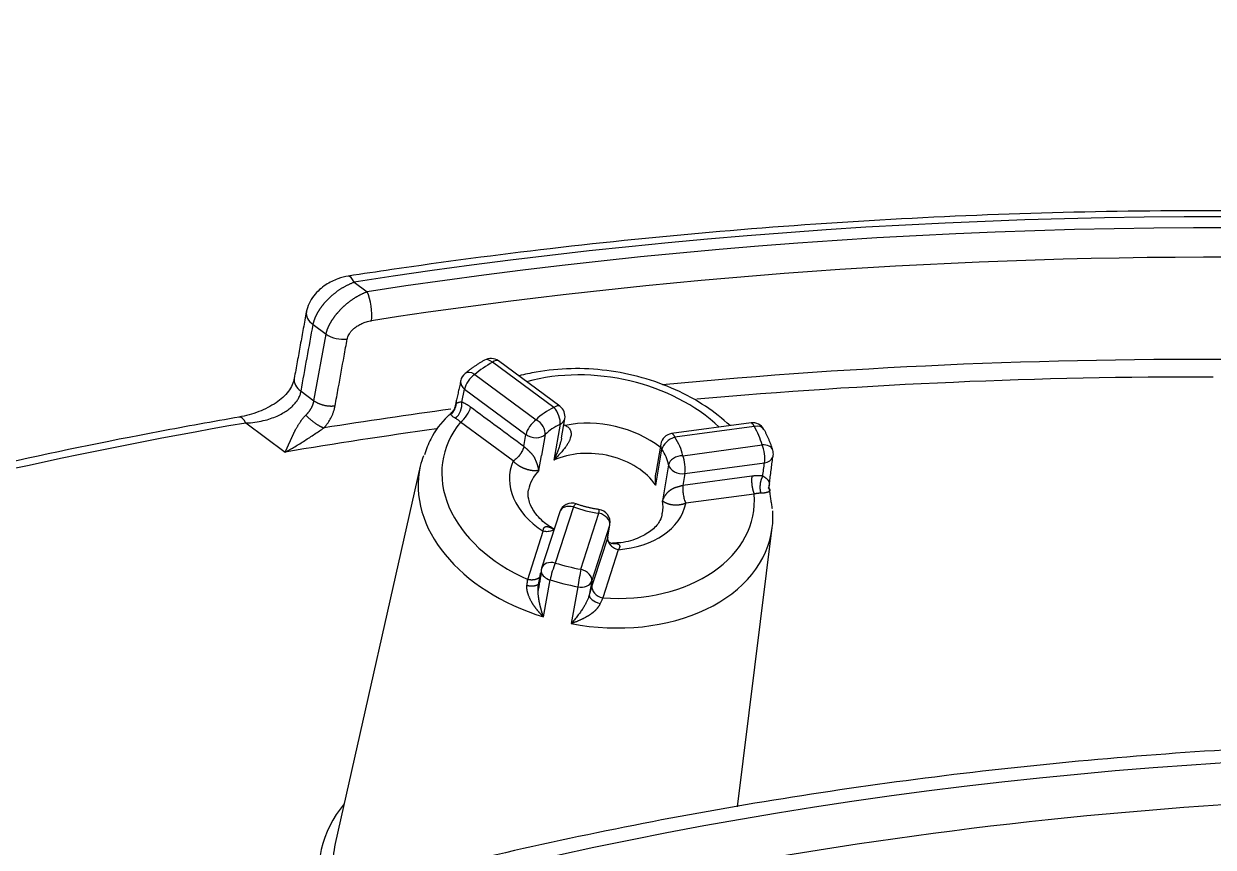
# Model space of a CAD drawing. Header units: millimetres. Extents: x -1286 to 291, y 5350 to 5880.
# Drawn here: x 77.92 to 106.03, y 5734.45 to 5753.91 of the extents above; entities that cross this region are included whole.
import ezdxf

# ---------------------------------------------------------------- set-up
doc = ezdxf.new("R2010")
doc.units = ezdxf.units.MM
doc.layers.add('粗实线层', color=7, linetype='Continuous', lineweight=35)

msp = doc.modelspace()

# ---------------------------------------------------------------- linework, layer by layer
at = {"layer": '粗实线层', "lineweight": 25}
for p, q in [((85.729, 5747.803), (86.035, 5747.577)), ((84.761, 5746.802), (85.066, 5746.576)), ((84.781, 5745), (85.066, 5746.576)), ((90.449, 5744.839), (88.998, 5745.912)), ((90.591, 5744.87), (89.14, 5745.942)), ((88.579, 5745.624), (90.031, 5744.552)), ((84.475, 5745.225), (84.781, 5745)), ((88.273, 5744.966), (88.34, 5745.273)), ((88.34, 5745.273), (89.791, 5744.201)), ((83.168, 5744.475), (84.099, 5743.786)), ((89.49, 5743.577), (88.242, 5744.498)), ((90.597, 5744.444), (90.448, 5743.594)), ((90.631, 5744.127), (90.709, 5744.575)), ((90.686, 5744.442), (90.717, 5744.419)), ((95.108, 5744.479), (93.23, 5744.224)), ((95.186, 5744.393), (93.308, 5744.138)), ((89.742, 5743.918), (89.791, 5744.201)), ((90.244, 5744.202), (90.158, 5743.706)), ((92.974, 5743.977), (92.855, 5743.292)), ((92.856, 5743.003), (93.004, 5743.853)), ((93.494, 5743.702), (95.372, 5743.957)), ((90.096, 5743.352), (90.158, 5743.706)), ((93.161, 5743.486), (93.013, 5742.637)), ((93.547, 5743.279), (95.425, 5743.534)), ((87.294, 5743.453), (85.284, 5734.531)), ((93.547, 5743.279), (93.498, 5742.996)), ((95.129, 5743.218), (93.498, 5742.996)), ((95.182, 5742.795), (93.568, 5742.576)), ((90.587, 5742.372), (90.16, 5741.045)), ((90.911, 5742.492), (90.484, 5741.165)), ((91.089, 5741.017), (91.515, 5742.344)), ((91.725, 5741.793), (91.775, 5742.079)), ((89.832, 5740.775), (90.199, 5741.915)), ((91.344, 5740.733), (91.77, 5742.06)), ((91.721, 5741.776), (91.77, 5742.06)), ((94.788, 5735.402), (95.611, 5742.002)), ((91.972, 5741.48), (91.605, 5740.34)), ((90.204, 5739.892), (90.36, 5740.765)), ((91.344, 5740.733), (91.285, 5740.406)), ((91.012, 5740.605), (90.855, 5739.732))]:
    msp.add_line(p, q, dxfattribs=at)
for centre, start, end in [((88.961, 5745.699), 53.5479, 119.7355), ((88.542, 5745.412), 129.4873, 167.7723), ((90.412, 5744.627), 350.1023, 53.5479), ((95.149, 5744.18), 28.5726, 97.7315), ((93.271, 5743.925), 97.7315, 170.1023), ((95.335, 5743.745), 352.6928, 17.3869), ((90.874, 5742.28), 69.5194, 162.1793), ((91.478, 5742.131), 350.1023, 82.7936), ((90.447, 5740.953), 162.1793, 169.8399)]:
    msp.add_arc(centre, 0.301, start, end, dxfattribs=at)
for centre, major_axis, ratio, start_param, end_param in [((118.501, 5677.009), (100.383, -17.515), 0.699163, 5.912318, 8.305403), ((118.501, 5677.009), (100.021, -17.452), 0.699163, 5.913241, 8.303431), ((118.443, 5676.673), (99.527, -17.366), 0.699163, 0.310401, 2.020246), ((85.667, 5747.449), (-0.077, 0.497), 0.311898, 5.456232, 6.283104), ((85.974, 5747.223), (-0.076, 0.497), 0.310629, 3.93827, 5.456707), ((85.095, 5747.014), (-0.494, 0.09), 0.654438, 0.002724, 0.955483), ((85.4, 5746.789), (-0.494, 0.09), 0.654468, 0.955543, 2.029413), ((118.042, 5674.379), (99.358, -17.337), 0.699163, 1.799379, 1.94487), ((91.618, 5743.678), (-3.823, 0.667), 0.699163, 5.582098, 5.743079), ((88.961, 5745.699), (0.15, -0.262), 0.546332, 2.153908, 3.141489), ((88.961, 5745.699), (-0.179, -0.243), 0.415765, 3.141614, 4.018489), ((91.494, 5742.97), (-3.666, 0.64), 0.699163, 3.947764, 5.308746), ((84.809, 5745.438), (-0.494, 0.09), 0.654428, 6.278739, 7.238658), ((88.542, 5745.412), (-0.295, 0.064), 0.713292, 0.100466, 0.978914), ((88.542, 5745.412), (-0.295, 0.064), 0.713292, 0.000009, 0.100466), ((88.542, 5745.412), (0.179, 0.243), 0.415765, 0.876897, 2.447682), ((88.542, 5745.412), (0.192, -0.233), 0.61319, 2.054921, 3.141578), ((118.007, 5674.177), (-99.062, 17.285), 0.699163, 4.954099, 5.078515), ((87.845, 5744.925), (-0.141, -0.266), 0.974602, 1.126813, 2.043784), ((88.071, 5744.827), (-0.108, -0.281), 0.620968, 0.811364, 2.305468), ((88.436, 5744.923), (-0.295, 0.064), 0.713291, 6.22895, 6.571613), ((90.412, 5744.627), (-0.179, -0.243), 0.415765, 3.141609, 4.01847), ((83.106, 5744.121), (-0.086, 0.495), 0.326265, 5.450655, 6.281317), ((118.042, 5674.379), (99.358, -17.337), 0.699163, 1.996853, 2.028392), ((88.279, 5744.71), (-0.179, -0.243), 0.415765, 0.876896, 2.447695), ((91.618, 5743.678), (1.881, -0.328), 0.699163, 2.356867, 2.685125), ((90.412, 5744.627), (-0.128, 0.273), 0.505894, 3.767325, 5.338236), ((118.007, 5674.177), (100.175, -17.479), 0.699163, 2.044673, 2.179068), ((118.007, 5674.177), (-99.062, 17.285), 0.699163, 5.1426, 5.180457), ((91.494, 5742.97), (-3.666, 0.64), 0.699163, 5.911012, 7.508557), ((89.994, 5744.34), (0.179, 0.243), 0.415765, 0.876915, 2.447692), ((89.994, 5744.34), (-0.213, 0.213), 0.64176, 3.565062, 5.135974), ((91.581, 5743.466), (1.584, -0.276), 0.699163, 2.356867, 2.685125), ((90.412, 5744.627), (-0.297, 0.052), 0.699163, 2.356867, 3.141596), ((91.494, 5742.97), (2.079, -0.363), 0.699163, 0.916548, 2.072642), ((95.149, 5744.18), (0.041, -0.299), 0.295836, 2.320451, 3.141582), ((95.149, 5744.18), (-0.265, -0.144), 0.624991, 3.141071, 4.251433), ((91.618, 5743.678), (-3.823, 0.667), 0.699163, 3.487703, 3.648684), ((89.994, 5744.34), (-0.297, 0.052), 0.699163, 0.950197, 2.685125), ((93.271, 5743.925), (0.25, 0.168), 0.5938, 1.053066, 2.623862), ((93.271, 5743.925), (0.041, -0.299), 0.295836, 2.320449, 3.141578), ((91.618, 5743.678), (1.881, -0.328), 0.699163, 0.262472, 0.59073), ((91.433, 5742.616), (-1.584, 0.276), 0.699163, 3.732322, 5.49846), ((93.271, 5743.925), (-0.297, 0.052), 0.699163, 6.283172, 6.873915), ((91.581, 5743.466), (1.584, -0.276), 0.699163, 0.262472, 0.59073), ((95.335, 5743.745), (-0.288, -0.09), 0.672564, 3.141615, 4.378449), ((95.335, 5743.745), (-0.041, 0.299), 0.295836, 3.89124, 5.46204), ((91.435, 5742.628), (4.161, -0.726), 0.699163, 3.020429, 3.10745), ((91.494, 5742.97), (2.079, -0.363), 0.699163, 2.96936, 4.167038), ((93.457, 5743.49), (0.296, 0.058), 0.690475, 1.311441, 2.882237), ((93.457, 5743.49), (-0.297, 0.052), 0.699163, 0.262472, 1.997397), ((93.457, 5743.49), (-0.041, 0.299), 0.295836, 3.891246, 5.462042), ((95.335, 5743.745), (-0.299, 0.038), 0.709093, 1.965552, 2.949141), ((95.335, 5743.745), (-0.299, 0.038), 0.709093, 2.949141, 3.141581), ((91.435, 5742.628), (4.161, -0.726), 0.699163, 3.10745, 4.535761), ((91.433, 5742.616), (-1.584, 0.276), 0.699163, 5.826717, 6.283208), ((123.545, 5677.375), (-82.27, 14.355), 0.699163, 4.139846, 5.588566), ((91.494, 5742.97), (-3.666, 0.64), 0.699163, 1.722222, 3.31977), ((91.433, 5742.616), (-1.584, 0.276), 0.699163, 3.141573, 3.404065), ((90.874, 5742.28), (0.287, -0.092), 0.711601, 1.669509, 3.141588), ((90.874, 5742.28), (-0.105, -0.282), 0.184581, 3.138394, 3.933062), ((91.618, 5743.678), (1.881, -0.328), 0.699163, 4.451262, 4.77952), ((91.478, 5742.131), (-0.038, -0.299), 0.04796, 2.366239, 3.145507), ((91.494, 5742.97), (2.079, -0.363), 0.699163, 5.063755, 6.261432), ((91.435, 5742.628), (4.161, -0.726), 0.699163, 0.034144, 0.167094), ((91.478, 5742.131), (-0.287, 0.092), 0.711601, 3.240305, 4.811101), ((91.478, 5742.131), (-0.297, 0.052), 0.699163, 3.044592, 3.141612), ((91.435, 5742.628), (4.161, -0.726), 0.699163, 4.695021, 6.31733), ((90.447, 5740.953), (-0.297, 0.053), 0.67382, 0.00002, 0.306684), ((90.447, 5740.953), (-0.297, 0.053), 0.67382, 0.306684, 1.396508), ((90.447, 5740.953), (0.287, -0.092), 0.711601, 1.669509, 3.141588), ((90.447, 5740.953), (0.088, 0.288), 0.126232, 0.782143, 2.318039), ((91.618, 5743.678), (-3.823, 0.667), 0.699163, 1.393308, 1.554289), ((91.052, 5740.804), (0.055, 0.296), 0.011801, 0.774318, 2.310186), ((91.052, 5740.804), (-0.287, 0.092), 0.711601, 3.240298, 4.811099), ((91.582, 5743.473), (-4.119, 0.719), 0.699163, 1.393308, 1.554289), ((91.052, 5740.804), (-0.297, 0.053), 0.67382, 1.557391, 3.047746), ((91.577, 5740.335), (0.29, -0.082), 0.44481, 3.218981, 4.713119), ((91.642, 5740.552), (0.287, -0.092), 0.711601, 3.240302, 4.811095), ((123.545, 5677.375), (-80.92, 14.119), 0.699163, 5.00107, 5.186477), ((89.827, 5733.414), (4.898, -0.855), 0.699163, 2.763465, 3.446722), ((89.863, 5733.619), (-4.601, 0.803), 0.699163, 6.248966, 6.62076)]:
    msp.add_ellipse(centre, major_axis=major_axis, ratio=ratio, start_param=start_param, end_param=end_param, dxfattribs=at)
for points, knots in [([(217.811, 5683.071), (217.744, 5683.321), (217.401, 5684.557), (216.633, 5686.769), (215.49, 5689.701), (214.174, 5692.611), (212.702, 5695.494), (211.073, 5698.346), (209.29, 5701.162), (207.356, 5703.937), (205.274, 5706.667), (203.048, 5709.347), (200.681, 5711.973), (198.178, 5714.54), (195.543, 5717.044), (192.779, 5719.48), (189.892, 5721.846), (186.887, 5724.136), (183.768, 5726.348), (180.541, 5728.477), (177.21, 5730.519), (173.783, 5732.473), (170.263, 5734.333), (166.658, 5736.098), (162.972, 5737.764), (159.213, 5739.329), (155.386, 5740.79), (151.498, 5742.144), (147.555, 5743.39), (143.564, 5744.525), (139.532, 5745.548), (135.464, 5746.456), (131.368, 5747.249), (127.251, 5747.924), (123.119, 5748.481), (118.979, 5748.919), (114.838, 5749.238), (110.704, 5749.436), (106.582, 5749.513), (102.479, 5749.469), (98.403, 5749.305), (94.361, 5749.02), (90.428, 5748.622), (87.514, 5748.238), (85.932, 5747.999), (85.59, 5747.946)], [0, 0, 0, 0, 0.00609, 0.030175, 0.054265, 0.07836, 0.10246, 0.126565, 0.150673, 0.174786, 0.198901, 0.223018, 0.247138, 0.271259, 0.295382, 0.319506, 0.34363, 0.367754, 0.391879, 0.416004, 0.440128, 0.464253, 0.488377, 0.512501, 0.536625, 0.560748, 0.584871, 0.608994, 0.633116, 0.657239, 0.681361, 0.705483, 0.729605, 0.753727, 0.777849, 0.801972, 0.826094, 0.850217, 0.87434, 0.898463, 0.922587, 0.946711, 0.970835, 0.993691, 1, 1, 1, 1]), ([(85.599, 5747.947), (85.512, 5747.934), (85.328, 5747.888), (85.094, 5747.772), (84.906, 5747.627), (84.767, 5747.48), (84.653, 5747.297), (84.611, 5747.165), (84.598, 5747.094)], [0, 0, 0, 0, 0.185576, 0.406274, 0.533918, 0.674998, 0.830491, 1, 1, 1, 1]), ([(84.761, 5746.802), (84.762, 5746.806), (84.763, 5746.813), (84.766, 5746.824), (84.769, 5746.836), (84.772, 5746.847), (84.775, 5746.859), (84.778, 5746.87), (84.782, 5746.882), (84.785, 5746.894), (84.789, 5746.906), (84.794, 5746.918), (84.798, 5746.93), (84.803, 5746.942), (84.807, 5746.954), (84.812, 5746.966), (84.818, 5746.979), (84.823, 5746.991), (84.829, 5747.004), (84.835, 5747.016), (84.841, 5747.029), (84.847, 5747.041), (84.854, 5747.054), (84.861, 5747.066), (84.868, 5747.079), (84.875, 5747.092), (84.882, 5747.105), (84.89, 5747.117), (84.898, 5747.13), (84.906, 5747.143), (84.914, 5747.156), (84.923, 5747.169), (84.931, 5747.181), (84.94, 5747.194), (84.949, 5747.207), (84.958, 5747.22), (84.968, 5747.233), (84.978, 5747.245), (84.988, 5747.258), (84.998, 5747.271), (85.008, 5747.283), (85.019, 5747.297), (85.032, 5747.312), (85.046, 5747.328), (85.06, 5747.345), (85.075, 5747.361), (85.091, 5747.378), (85.107, 5747.394), (85.123, 5747.411), (85.14, 5747.428), (85.158, 5747.445), (85.176, 5747.462), (85.195, 5747.479), (85.214, 5747.496), (85.234, 5747.513), (85.254, 5747.53), (85.275, 5747.546), (85.297, 5747.563), (85.318, 5747.58), (85.341, 5747.596), (85.364, 5747.612), (85.387, 5747.628), (85.411, 5747.644), (85.435, 5747.659), (85.46, 5747.675), (85.485, 5747.689), (85.511, 5747.704), (85.537, 5747.718), (85.564, 5747.732), (85.591, 5747.745), (85.618, 5747.758), (85.645, 5747.77), (85.673, 5747.782), (85.701, 5747.793), (85.72, 5747.8), (85.729, 5747.803)], [0, 0, 0, 0, 0.009767, 0.019567, 0.029399, 0.039262, 0.049158, 0.059085, 0.069044, 0.079034, 0.089056, 0.099108, 0.109192, 0.119306, 0.129451, 0.139626, 0.14983, 0.160065, 0.170329, 0.180622, 0.190945, 0.201298, 0.211678, 0.222088, 0.232525, 0.24299, 0.253483, 0.264004, 0.274552, 0.285128, 0.295731, 0.306362, 0.31702, 0.327705, 0.338415, 0.349152, 0.359915, 0.370704, 0.381519, 0.392362, 0.40323, 0.414126, 0.427917, 0.441962, 0.456259, 0.470808, 0.485607, 0.500658, 0.51596, 0.531512, 0.547313, 0.563363, 0.579659, 0.596199, 0.612985, 0.630015, 0.64729, 0.664811, 0.682576, 0.700586, 0.718837, 0.737331, 0.756066, 0.775044, 0.794267, 0.813734, 0.833445, 0.853402, 0.873603, 0.894049, 0.914741, 0.935681, 0.95687, 0.978309, 1, 1, 1, 1]), ([(85.066, 5746.576), (85.067, 5746.58), (85.069, 5746.588), (85.072, 5746.6), (85.075, 5746.612), (85.078, 5746.624), (85.081, 5746.637), (85.085, 5746.649), (85.089, 5746.662), (85.094, 5746.675), (85.098, 5746.688), (85.103, 5746.701), (85.108, 5746.714), (85.114, 5746.727), (85.119, 5746.741), (85.125, 5746.754), (85.132, 5746.768), (85.138, 5746.782), (85.145, 5746.796), (85.153, 5746.81), (85.16, 5746.824), (85.168, 5746.838), (85.176, 5746.852), (85.184, 5746.867), (85.193, 5746.881), (85.202, 5746.896), (85.212, 5746.91), (85.221, 5746.925), (85.231, 5746.94), (85.241, 5746.955), (85.252, 5746.97), (85.263, 5746.985), (85.274, 5747), (85.286, 5747.015), (85.297, 5747.03), (85.31, 5747.045), (85.322, 5747.06), (85.335, 5747.075), (85.348, 5747.091), (85.361, 5747.106), (85.375, 5747.121), (85.389, 5747.136), (85.403, 5747.151), (85.418, 5747.166), (85.432, 5747.181), (85.447, 5747.196), (85.463, 5747.211), (85.479, 5747.226), (85.495, 5747.241), (85.511, 5747.255), (85.527, 5747.27), (85.544, 5747.284), (85.561, 5747.299), (85.579, 5747.313), (85.596, 5747.327), (85.614, 5747.341), (85.632, 5747.355), (85.651, 5747.368), (85.669, 5747.382), (85.688, 5747.395), (85.707, 5747.408), (85.726, 5747.421), (85.746, 5747.433), (85.765, 5747.446), (85.785, 5747.458), (85.805, 5747.469), (85.825, 5747.481), (85.846, 5747.492), (85.866, 5747.503), (85.887, 5747.513), (85.908, 5747.524), (85.929, 5747.533), (85.95, 5747.543), (85.971, 5747.552), (85.992, 5747.561), (86.014, 5747.569), (86.028, 5747.574), (86.035, 5747.577)], [0, 0, 0, 0, 0.010341, 0.020757, 0.031248, 0.041814, 0.052456, 0.063174, 0.073968, 0.084839, 0.095787, 0.106813, 0.117916, 0.129096, 0.140355, 0.151693, 0.163109, 0.174604, 0.186179, 0.197833, 0.209567, 0.221381, 0.233275, 0.24525, 0.257305, 0.269442, 0.281659, 0.293958, 0.306339, 0.318802, 0.331346, 0.343973, 0.356683, 0.369475, 0.38235, 0.395308, 0.408349, 0.421474, 0.434682, 0.447974, 0.46135, 0.47481, 0.488354, 0.501983, 0.515696, 0.529494, 0.543377, 0.557345, 0.571398, 0.585537, 0.599761, 0.61407, 0.628466, 0.642947, 0.657514, 0.672168, 0.686908, 0.701734, 0.716646, 0.731646, 0.746732, 0.761905, 0.777165, 0.792512, 0.807946, 0.823468, 0.839077, 0.854774, 0.870558, 0.88643, 0.90239, 0.918438, 0.934574, 0.950798, 0.96711, 0.983511, 1, 1, 1, 1]), ([(85.28, 5744.882), (85.306, 5745.021), (85.376, 5745.412), (85.472, 5745.938), (85.542, 5746.324), (85.566, 5746.459)], [0, 0, 0, 0, 0.26431, 0.744056, 1, 1, 1, 1]), ([(94.612, 5744.413), (94.436, 5744.577), (94.038, 5744.892), (93.333, 5745.278), (92.54, 5745.566), (91.702, 5745.735), (90.851, 5745.781), (90.161, 5745.709), (89.762, 5745.625), (89.631, 5745.59)], [0, 0, 0, 0, 0.146282, 0.300794, 0.455613, 0.610532, 0.765673, 0.92119, 1, 1, 1, 1]), ([(84.315, 5745.533), (84.306, 5745.48), (84.274, 5745.374), (84.15, 5745.168), (83.891, 5744.935), (83.473, 5744.725), (83.171, 5744.641), (83.008, 5744.614)], [0, 0, 0, 0, 0.113915, 0.229116, 0.469752, 0.727998, 1, 1, 1, 1]), ([(84.591, 5744.662), (84.594, 5744.665), (84.6, 5744.671), (84.609, 5744.68), (84.617, 5744.69), (84.626, 5744.699), (84.634, 5744.708), (84.642, 5744.717), (84.65, 5744.727), (84.657, 5744.736), (84.665, 5744.746), (84.672, 5744.755), (84.679, 5744.765), (84.686, 5744.774), (84.692, 5744.784), (84.698, 5744.794), (84.704, 5744.803), (84.71, 5744.813), (84.716, 5744.823), (84.721, 5744.832), (84.727, 5744.842), (84.732, 5744.852), (84.736, 5744.862), (84.741, 5744.872), (84.745, 5744.881), (84.749, 5744.891), (84.753, 5744.901), (84.757, 5744.911), (84.761, 5744.921), (84.764, 5744.931), (84.767, 5744.941), (84.77, 5744.95), (84.772, 5744.96), (84.775, 5744.97), (84.777, 5744.98), (84.779, 5744.99), (84.78, 5744.997), (84.781, 5745)], [0, 0, 0, 0, 0.030015, 0.059914, 0.089701, 0.119377, 0.148945, 0.178408, 0.207769, 0.23703, 0.266194, 0.295263, 0.324242, 0.353132, 0.381936, 0.410657, 0.439298, 0.467863, 0.496353, 0.524772, 0.553123, 0.581409, 0.609633, 0.637798, 0.665907, 0.693963, 0.72197, 0.74993, 0.777847, 0.805723, 0.833563, 0.861368, 0.889143, 0.91689, 0.944614, 0.972316, 1, 1, 1, 1]), ([(85.021, 5744.358), (85.025, 5744.364), (85.035, 5744.376), (85.049, 5744.394), (85.064, 5744.414), (85.08, 5744.435), (85.097, 5744.458), (85.114, 5744.483), (85.138, 5744.518), (85.165, 5744.563), (85.196, 5744.621), (85.224, 5744.682), (85.243, 5744.734), (85.255, 5744.775), (85.263, 5744.803), (85.27, 5744.83), (85.275, 5744.856), (85.279, 5744.874), (85.28, 5744.883)], [0, 0, 0, 0, 0.033098, 0.06921, 0.10834, 0.150494, 0.195675, 0.243885, 0.295125, 0.398348, 0.501636, 0.622058, 0.742548, 0.796223, 0.848804, 0.900293, 0.95069, 1, 1, 1, 1]), ([(88.141, 5744.924), (88.137, 5744.92), (88.131, 5744.911), (88.122, 5744.894), (88.118, 5744.878), (88.116, 5744.866), (88.115, 5744.863)], [0, 0, 0, 0, 0.289028, 0.578056, 0.867084, 1, 1, 1, 1]), ([(83.021, 5744.615), (82.391, 5744.506), (80.473, 5744.16), (77.304, 5743.506), (73.829, 5742.669), (71.644, 5742.074), (70.698, 5741.802)], [0, 0, 0, 0, 0.149099, 0.45569, 0.762303, 1, 1, 1, 1]), ([(84.099, 5743.786), (84.101, 5743.79), (84.105, 5743.798), (84.11, 5743.809), (84.115, 5743.82), (84.121, 5743.831), (84.126, 5743.842), (84.131, 5743.854), (84.137, 5743.865), (84.142, 5743.876), (84.147, 5743.887), (84.153, 5743.899), (84.158, 5743.91), (84.163, 5743.921), (84.168, 5743.932), (84.173, 5743.943), (84.178, 5743.954), (84.183, 5743.965), (84.188, 5743.976), (84.193, 5743.987), (84.198, 5743.998), (84.203, 5744.009), (84.208, 5744.02), (84.213, 5744.03), (84.218, 5744.041), (84.223, 5744.052), (84.227, 5744.062), (84.232, 5744.072), (84.237, 5744.083), (84.241, 5744.093), (84.246, 5744.103), (84.25, 5744.113), (84.255, 5744.122), (84.259, 5744.132), (84.263, 5744.142), (84.268, 5744.151), (84.272, 5744.161), (84.276, 5744.17), (84.28, 5744.179), (84.284, 5744.188), (84.289, 5744.197), (84.293, 5744.205), (84.297, 5744.214), (84.301, 5744.222), (84.304, 5744.231), (84.308, 5744.239), (84.312, 5744.247), (84.316, 5744.255), (84.32, 5744.262), (84.323, 5744.27), (84.327, 5744.277), (84.331, 5744.285), (84.334, 5744.292), (84.338, 5744.299), (84.345, 5744.311), (84.355, 5744.33), (84.368, 5744.355), (84.382, 5744.379), (84.396, 5744.403), (84.41, 5744.426), (84.424, 5744.449), (84.438, 5744.471), (84.453, 5744.493), (84.467, 5744.514), (84.482, 5744.535), (84.497, 5744.555), (84.512, 5744.574), (84.528, 5744.593), (84.543, 5744.611), (84.559, 5744.629), (84.575, 5744.646), (84.585, 5744.657), (84.591, 5744.662)], [0, 0, 0, 0, 0.015547, 0.030926, 0.046138, 0.061181, 0.076057, 0.090765, 0.105306, 0.119679, 0.133885, 0.147923, 0.161794, 0.175498, 0.189034, 0.202404, 0.215606, 0.228642, 0.241511, 0.254213, 0.266748, 0.279117, 0.29132, 0.303356, 0.315226, 0.32693, 0.338468, 0.34984, 0.361046, 0.372087, 0.382963, 0.393673, 0.404218, 0.414598, 0.424813, 0.434864, 0.444751, 0.454473, 0.464031, 0.473426, 0.482657, 0.491725, 0.50063, 0.509372, 0.517952, 0.526369, 0.534625, 0.54272, 0.550654, 0.558427, 0.566039, 0.573492, 0.580786, 0.587921, 0.594897, 0.620768, 0.646285, 0.671463, 0.696323, 0.720883, 0.745163, 0.769183, 0.792963, 0.816527, 0.839896, 0.863093, 0.886141, 0.909065, 0.931888, 0.954635, 0.97733, 1, 1, 1, 1]), ([(87.954, 5744.644), (87.951, 5744.642), (87.777, 5744.483), (87.562, 5744.179), (87.432, 5743.854), (87.395, 5743.725)], [0, 0, 0, 0, 0.009346, 0.627215, 1, 1, 1, 1]), ([(88.019, 5744.687), (88.018, 5744.691), (88.018, 5744.699), (88.022, 5744.711), (88.029, 5744.72), (88.035, 5744.725), (88.038, 5744.727)], [0, 0, 0, 0, 0.283799, 0.567597, 0.851396, 1, 1, 1, 1]), ([(88.116, 5744.865), (88.11, 5744.842), (88.093, 5744.799), (88.064, 5744.753), (88.042, 5744.733), (88.038, 5744.729)], [0, 0, 0, 0, 0.439362, 0.890691, 1, 1, 1, 1]), ([(84.099, 5743.786), (84.138, 5743.806), (84.176, 5743.826), (84.253, 5743.869), (84.291, 5743.891), (84.407, 5743.96), (84.485, 5744.009), (84.602, 5744.085), (84.641, 5744.11), (84.718, 5744.162), (84.757, 5744.188), (84.834, 5744.239), (84.872, 5744.264), (84.947, 5744.313), (84.984, 5744.337), (85.021, 5744.358)], [0, 0, 0, 0, 0.125, 0.125, 0.25, 0.25, 0.5, 0.5, 0.625, 0.625, 0.75, 0.75, 0.875, 0.875, 1, 1, 1, 1]), ([(90.629, 5744.115), (90.628, 5744.112), (90.623, 5744.087), (90.613, 5744.038), (90.592, 5743.963), (90.567, 5743.881), (90.535, 5743.794), (90.497, 5743.7), (90.466, 5743.63), (90.448, 5743.594)], [0, 0, 0, 0, 0.023647, 0.186372, 0.349098, 0.511823, 0.674549, 0.837274, 1, 1, 1, 1]), ([(89.742, 5743.918), (89.739, 5743.903), (89.734, 5743.887), (89.722, 5743.855), (89.715, 5743.838), (89.699, 5743.806), (89.69, 5743.79), (89.676, 5743.768), (89.669, 5743.757), (89.661, 5743.746), (89.657, 5743.739), (89.654, 5743.736), (89.642, 5743.719), (89.631, 5743.704), (89.607, 5743.676), (89.593, 5743.662), (89.566, 5743.635), (89.551, 5743.621), (89.521, 5743.597), (89.505, 5743.586), (89.49, 5743.577)], [0, 0, 0, 0, 0.125, 0.125, 0.25, 0.25, 0.375, 0.375, 0.4375, 0.46875, 0.46875, 0.5, 0.5, 0.625, 0.625, 0.75, 0.75, 0.875, 0.875, 1, 1, 1, 1]), ([(90.096, 5743.352), (90.095, 5743.357), (90.094, 5743.365), (90.092, 5743.377), (90.09, 5743.389), (90.088, 5743.4), (90.085, 5743.41), (90.083, 5743.42), (90.081, 5743.429), (90.078, 5743.438), (90.076, 5743.446), (90.073, 5743.453), (90.071, 5743.46), (90.069, 5743.466), (90.067, 5743.472), (90.066, 5743.477), (90.064, 5743.481), (90.062, 5743.486), (90.061, 5743.492), (90.059, 5743.499), (90.056, 5743.507), (90.053, 5743.516), (90.05, 5743.527), (90.045, 5743.539), (90.04, 5743.552), (90.033, 5743.567), (90.026, 5743.583), (90.019, 5743.601), (90.012, 5743.617), (90.007, 5743.63), (90.003, 5743.639), (89.999, 5743.648), (89.994, 5743.657), (89.988, 5743.666), (89.982, 5743.676), (89.976, 5743.685), (89.969, 5743.695), (89.962, 5743.704), (89.954, 5743.714), (89.946, 5743.723), (89.938, 5743.733), (89.929, 5743.743), (89.92, 5743.753), (89.91, 5743.763), (89.901, 5743.773), (89.89, 5743.784), (89.88, 5743.794), (89.87, 5743.805), (89.859, 5743.815), (89.849, 5743.825), (89.838, 5743.834), (89.828, 5743.844), (89.818, 5743.853), (89.807, 5743.862), (89.797, 5743.871), (89.788, 5743.88), (89.778, 5743.888), (89.769, 5743.896), (89.759, 5743.904), (89.751, 5743.911), (89.745, 5743.916), (89.742, 5743.918)], [0, 0, 0, 0, 0.026442, 0.051586, 0.075435, 0.097989, 0.119253, 0.13923, 0.157925, 0.175341, 0.191481, 0.206348, 0.219947, 0.232281, 0.243355, 0.253173, 0.261739, 0.269907, 0.280462, 0.293392, 0.308682, 0.32631, 0.346252, 0.368476, 0.392947, 0.419655, 0.448789, 0.480438, 0.514679, 0.530161, 0.545786, 0.561548, 0.577442, 0.59346, 0.609598, 0.625849, 0.642205, 0.658656, 0.675192, 0.691797, 0.708459, 0.725158, 0.741876, 0.758604, 0.775355, 0.792212, 0.80868, 0.824762, 0.840455, 0.855755, 0.870653, 0.885147, 0.899247, 0.912965, 0.926316, 0.939318, 0.951994, 0.96437, 0.976477, 0.988348, 1, 1, 1, 1]), ([(90.096, 5743.352), (90.092, 5743.352), (90.084, 5743.351), (90.073, 5743.35), (90.062, 5743.35), (90.052, 5743.349), (90.042, 5743.348), (90.032, 5743.348), (90.024, 5743.347), (90.016, 5743.347), (90.008, 5743.346), (90.002, 5743.346), (89.996, 5743.345), (89.99, 5743.345), (89.986, 5743.345), (89.982, 5743.345), (89.976, 5743.345), (89.968, 5743.345), (89.958, 5743.346), (89.947, 5743.347), (89.935, 5743.349), (89.923, 5743.351), (89.91, 5743.353), (89.896, 5743.356), (89.882, 5743.359), (89.868, 5743.362), (89.855, 5743.365), (89.844, 5743.367), (89.833, 5743.37), (89.822, 5743.373), (89.811, 5743.377), (89.799, 5743.38), (89.788, 5743.384), (89.777, 5743.388), (89.765, 5743.392), (89.753, 5743.397), (89.742, 5743.402), (89.73, 5743.407), (89.718, 5743.412), (89.706, 5743.417), (89.695, 5743.423), (89.683, 5743.429), (89.671, 5743.436), (89.659, 5743.442), (89.647, 5743.449), (89.635, 5743.456), (89.623, 5743.464), (89.611, 5743.471), (89.6, 5743.479), (89.588, 5743.488), (89.576, 5743.496), (89.565, 5743.505), (89.553, 5743.514), (89.542, 5743.524), (89.531, 5743.534), (89.52, 5743.544), (89.51, 5743.554), (89.499, 5743.565), (89.493, 5743.573), (89.49, 5743.577)], [0, 0, 0, 0, 0.030508, 0.059311, 0.086413, 0.111818, 0.135526, 0.157538, 0.177851, 0.196462, 0.213369, 0.228568, 0.242054, 0.253823, 0.263872, 0.272198, 0.278797, 0.300883, 0.323522, 0.346732, 0.37053, 0.394933, 0.419958, 0.445618, 0.47193, 0.498908, 0.51743, 0.53555, 0.553273, 0.570609, 0.587567, 0.604158, 0.620393, 0.636286, 0.651851, 0.667105, 0.682065, 0.696752, 0.711189, 0.725399, 0.73941, 0.753252, 0.766955, 0.780555, 0.794088, 0.807592, 0.821109, 0.834679, 0.848347, 0.862156, 0.876152, 0.890377, 0.904878, 0.919696, 0.934875, 0.950456, 0.966479, 0.982981, 1, 1, 1, 1]), ([(92.855, 5743.293), (92.853, 5743.286), (92.852, 5743.278), (92.847, 5743.242), (92.845, 5743.212), (92.843, 5743.167), (92.843, 5743.152), (92.844, 5743.122), (92.845, 5743.107), (92.847, 5743.077), (92.848, 5743.062), (92.851, 5743.033), (92.854, 5743.018), (92.856, 5743.003)], [0, 0, 0, 0, 0.073825, 0.073825, 0.38255, 0.38255, 0.536913, 0.536913, 0.691275, 0.691275, 0.845638, 0.845638, 1, 1, 1, 1]), ([(95.385, 5743.221), (95.381, 5743.221), (95.372, 5743.222), (95.36, 5743.223), (95.347, 5743.225), (95.334, 5743.226), (95.32, 5743.226), (95.307, 5743.227), (95.293, 5743.227), (95.279, 5743.228), (95.265, 5743.228), (95.251, 5743.227), (95.236, 5743.227), (95.221, 5743.226), (95.206, 5743.225), (95.191, 5743.224), (95.176, 5743.223), (95.16, 5743.221), (95.145, 5743.22), (95.134, 5743.218), (95.129, 5743.218)], [0, 0, 0, 0, 0.051558, 0.103586, 0.156084, 0.209051, 0.262486, 0.316388, 0.370759, 0.425601, 0.480914, 0.536699, 0.592958, 0.64969, 0.706896, 0.764574, 0.822725, 0.881347, 0.94044, 1, 1, 1, 1]), ([(95.52, 5742.935), (95.521, 5742.937), (95.524, 5742.942), (95.527, 5742.948), (95.529, 5742.955), (95.532, 5742.961), (95.534, 5742.967), (95.536, 5742.973), (95.538, 5742.979), (95.54, 5742.985), (95.541, 5742.991), (95.543, 5742.997), (95.544, 5743.003), (95.545, 5743.008), (95.545, 5743.014), (95.546, 5743.019), (95.546, 5743.024), (95.546, 5743.029), (95.546, 5743.034), (95.546, 5743.039), (95.546, 5743.044), (95.545, 5743.049), (95.545, 5743.053), (95.544, 5743.058), (95.543, 5743.062), (95.542, 5743.067), (95.541, 5743.071), (95.54, 5743.075), (95.538, 5743.079), (95.537, 5743.083), (95.535, 5743.087), (95.534, 5743.091), (95.532, 5743.095), (95.53, 5743.099), (95.527, 5743.104), (95.524, 5743.108), (95.52, 5743.113), (95.516, 5743.119), (95.51, 5743.125), (95.505, 5743.131), (95.498, 5743.137), (95.49, 5743.144), (95.481, 5743.152), (95.471, 5743.161), (95.461, 5743.169), (95.45, 5743.177), (95.44, 5743.185), (95.43, 5743.192), (95.421, 5743.198), (95.413, 5743.204), (95.405, 5743.208), (95.399, 5743.213), (95.393, 5743.216), (95.389, 5743.219), (95.386, 5743.22), (95.385, 5743.221)], [0, 0, 0, 0, 0.022314, 0.044344, 0.06609, 0.087552, 0.10873, 0.129622, 0.150227, 0.170542, 0.190564, 0.210291, 0.229722, 0.248854, 0.267688, 0.286221, 0.304454, 0.322386, 0.340016, 0.357345, 0.374372, 0.391096, 0.407519, 0.423639, 0.439458, 0.454976, 0.470193, 0.485111, 0.499729, 0.51406, 0.528144, 0.540881, 0.555045, 0.570631, 0.587632, 0.60604, 0.625843, 0.647026, 0.669572, 0.69346, 0.718666, 0.74516, 0.772912, 0.80529, 0.835095, 0.862372, 0.887168, 0.909525, 0.929478, 0.947059, 0.962296, 0.975204, 0.985789, 0.994052, 1, 1, 1, 1]), ([(93.498, 5742.996), (93.496, 5742.996), (93.493, 5742.995), (93.487, 5742.994), (93.482, 5742.993), (93.477, 5742.992), (93.472, 5742.991), (93.466, 5742.989), (93.461, 5742.988), (93.456, 5742.986), (93.45, 5742.985), (93.445, 5742.983), (93.44, 5742.981), (93.435, 5742.979), (93.429, 5742.977), (93.425, 5742.975), (93.422, 5742.974), (93.42, 5742.973), (93.416, 5742.972), (93.412, 5742.971), (93.408, 5742.97), (93.403, 5742.969), (93.397, 5742.967), (93.39, 5742.966), (93.383, 5742.964), (93.374, 5742.962), (93.36, 5742.958), (93.342, 5742.953), (93.325, 5742.948), (93.315, 5742.944), (93.309, 5742.942), (93.303, 5742.94), (93.298, 5742.937), (93.293, 5742.935), (93.288, 5742.933), (93.282, 5742.931), (93.277, 5742.928), (93.272, 5742.926), (93.267, 5742.923), (93.262, 5742.921), (93.258, 5742.918), (93.253, 5742.916), (93.248, 5742.913), (93.243, 5742.911), (93.239, 5742.908), (93.234, 5742.906), (93.23, 5742.903), (93.225, 5742.9), (93.221, 5742.898), (93.217, 5742.895), (93.212, 5742.892), (93.208, 5742.89), (93.204, 5742.887), (93.2, 5742.884), (93.196, 5742.881), (93.192, 5742.878), (93.188, 5742.876), (93.184, 5742.873), (93.18, 5742.87), (93.176, 5742.867), (93.173, 5742.864), (93.169, 5742.861), (93.165, 5742.858), (93.162, 5742.856), (93.158, 5742.853), (93.155, 5742.85), (93.151, 5742.847), (93.148, 5742.844), (93.144, 5742.841), (93.14, 5742.837), (93.135, 5742.832), (93.129, 5742.826), (93.122, 5742.818), (93.114, 5742.809), (93.105, 5742.798), (93.095, 5742.786), (93.085, 5742.772), (93.075, 5742.757), (93.064, 5742.741), (93.053, 5742.723), (93.043, 5742.703), (93.032, 5742.682), (93.022, 5742.66), (93.016, 5742.645), (93.013, 5742.637)], [0, 0, 0, 0, 0.005359, 0.010729, 0.016116, 0.021523, 0.026957, 0.032424, 0.037927, 0.043471, 0.049061, 0.054701, 0.060396, 0.066151, 0.071969, 0.077855, 0.079918, 0.082652, 0.086077, 0.090207, 0.095055, 0.10064, 0.106979, 0.114095, 0.122012, 0.130761, 0.140372, 0.171, 0.191971, 0.202397, 0.209537, 0.216727, 0.223967, 0.231254, 0.238587, 0.245964, 0.253383, 0.260841, 0.268337, 0.275869, 0.283436, 0.291039, 0.298674, 0.306341, 0.31404, 0.321767, 0.329522, 0.337303, 0.345108, 0.352935, 0.360784, 0.368654, 0.376544, 0.384453, 0.392381, 0.400326, 0.408289, 0.416267, 0.42426, 0.432268, 0.440288, 0.44832, 0.456363, 0.464416, 0.47248, 0.480553, 0.488636, 0.496728, 0.503501, 0.513529, 0.526822, 0.543393, 0.563251, 0.586405, 0.612864, 0.642638, 0.675731, 0.712139, 0.751859, 0.794888, 0.841217, 0.890835, 0.943755, 1, 1, 1, 1]), ([(93.498, 5742.996), (93.494, 5742.968), (93.493, 5742.935), (93.496, 5742.863), (93.5, 5742.824), (93.513, 5742.747), (93.521, 5742.708), (93.542, 5742.636), (93.554, 5742.603), (93.568, 5742.576)], [0, 0, 0, 0, 0.25, 0.25, 0.5, 0.5, 0.75, 0.75, 1, 1, 1, 1]), ([(95.52, 5742.935), (95.522, 5742.934), (95.524, 5742.932), (95.528, 5742.929), (95.531, 5742.926), (95.535, 5742.923), (95.537, 5742.921), (95.54, 5742.918), (95.542, 5742.915), (95.544, 5742.912), (95.546, 5742.91), (95.548, 5742.907), (95.549, 5742.904), (95.55, 5742.902), (95.551, 5742.899), (95.552, 5742.896), (95.552, 5742.894), (95.552, 5742.891), (95.552, 5742.889), (95.552, 5742.886), (95.552, 5742.884), (95.551, 5742.882), (95.551, 5742.879), (95.55, 5742.877), (95.549, 5742.875), (95.548, 5742.872), (95.547, 5742.87), (95.545, 5742.868), (95.544, 5742.866), (95.542, 5742.864), (95.541, 5742.861), (95.539, 5742.859), (95.536, 5742.857), (95.532, 5742.853), (95.526, 5742.849), (95.52, 5742.845), (95.512, 5742.842), (95.503, 5742.838), (95.493, 5742.835), (95.482, 5742.832), (95.47, 5742.829), (95.458, 5742.826), (95.447, 5742.824), (95.435, 5742.822), (95.423, 5742.82), (95.411, 5742.818), (95.399, 5742.816), (95.387, 5742.815), (95.375, 5742.814), (95.363, 5742.814), (95.352, 5742.813), (95.344, 5742.813), (95.34, 5742.813)], [0, 0, 0, 0, 0.02032, 0.040403, 0.060248, 0.079854, 0.099222, 0.11835, 0.137239, 0.155888, 0.174297, 0.192466, 0.210393, 0.22808, 0.245526, 0.262731, 0.279695, 0.296418, 0.3129, 0.329141, 0.345141, 0.3609, 0.376418, 0.391695, 0.406733, 0.42153, 0.436087, 0.450404, 0.464482, 0.478321, 0.491922, 0.505283, 0.518407, 0.54699, 0.576088, 0.605714, 0.635879, 0.666594, 0.697871, 0.72972, 0.762148, 0.789943, 0.816436, 0.841648, 0.865596, 0.888302, 0.909791, 0.930088, 0.949221, 0.967225, 0.984137, 1, 1, 1, 1]), ([(95.552, 5742.875), (95.546, 5742.895), (95.537, 5742.935), (95.534, 5742.992), (95.544, 5743.026), (95.55, 5743.041)], [0, 0, 0, 0, 0.368498, 0.72176, 1, 1, 1, 1]), ([(90.467, 5741.963), (90.379, 5742.011), (90.173, 5742.141), (89.952, 5742.402), (89.838, 5742.673), (89.837, 5742.825), (89.854, 5742.892)], [0, 0, 0, 0, 0.173723, 0.45497, 0.737137, 1, 1, 1, 1]), ([(93.568, 5742.576), (93.565, 5742.575), (93.559, 5742.573), (93.55, 5742.57), (93.541, 5742.567), (93.532, 5742.564), (93.523, 5742.561), (93.515, 5742.559), (93.506, 5742.557), (93.498, 5742.554), (93.49, 5742.552), (93.481, 5742.55), (93.473, 5742.548), (93.466, 5742.547), (93.458, 5742.545), (93.45, 5742.543), (93.443, 5742.542), (93.435, 5742.541), (93.428, 5742.539), (93.421, 5742.538), (93.414, 5742.537), (93.407, 5742.536), (93.395, 5742.535), (93.377, 5742.534), (93.355, 5742.533), (93.332, 5742.533), (93.31, 5742.533), (93.288, 5742.534), (93.266, 5742.536), (93.249, 5742.538), (93.236, 5742.539), (93.226, 5742.541), (93.216, 5742.542), (93.206, 5742.545), (93.196, 5742.547), (93.186, 5742.55), (93.177, 5742.552), (93.167, 5742.555), (93.157, 5742.559), (93.148, 5742.562), (93.138, 5742.566), (93.129, 5742.569), (93.12, 5742.573), (93.111, 5742.577), (93.102, 5742.581), (93.093, 5742.585), (93.084, 5742.589), (93.075, 5742.594), (93.067, 5742.598), (93.058, 5742.603), (93.05, 5742.608), (93.042, 5742.613), (93.035, 5742.619), (93.027, 5742.624), (93.02, 5742.63), (93.015, 5742.634), (93.013, 5742.637)], [0, 0, 0, 0, 0.010183, 0.020129, 0.029842, 0.039326, 0.048589, 0.057634, 0.066467, 0.075094, 0.083521, 0.091754, 0.0998, 0.107664, 0.115353, 0.122876, 0.130237, 0.137446, 0.144511, 0.151438, 0.158236, 0.164914, 0.171481, 0.193779, 0.216662, 0.24039, 0.265178, 0.291199, 0.318589, 0.347452, 0.361831, 0.377, 0.392985, 0.409801, 0.427462, 0.445979, 0.465356, 0.485601, 0.506715, 0.528701, 0.551559, 0.575289, 0.599893, 0.62537, 0.651719, 0.678943, 0.707041, 0.736017, 0.765872, 0.796611, 0.828239, 0.860762, 0.894189, 0.92853, 0.963796, 1, 1, 1, 1]), ([(95.34, 5742.813), (95.337, 5742.814), (95.331, 5742.814), (95.321, 5742.814), (95.311, 5742.813), (95.301, 5742.813), (95.291, 5742.812), (95.281, 5742.812), (95.27, 5742.811), (95.26, 5742.809), (95.249, 5742.808), (95.238, 5742.806), (95.227, 5742.804), (95.216, 5742.802), (95.205, 5742.8), (95.193, 5742.798), (95.186, 5742.796), (95.182, 5742.795)], [0, 0, 0, 0, 0.063162, 0.126825, 0.190991, 0.255657, 0.320825, 0.386495, 0.452665, 0.519335, 0.586506, 0.654176, 0.722345, 0.791013, 0.860178, 0.929841, 1, 1, 1, 1]), ([(93.001, 5742.343), (93, 5742.284), (92.967, 5742.152), (92.797, 5741.948), (92.478, 5741.755), (92.136, 5741.645), (91.904, 5741.637), (91.837, 5741.638)], [0, 0, 0, 0, 0.186083, 0.427023, 0.658199, 0.905512, 1, 1, 1, 1]), ([(90.199, 5741.915), (90.199, 5741.918), (90.199, 5741.923), (90.199, 5741.93), (90.199, 5741.937), (90.2, 5741.943), (90.2, 5741.95), (90.201, 5741.956), (90.202, 5741.962), (90.203, 5741.967), (90.205, 5741.972), (90.206, 5741.977), (90.208, 5741.982), (90.21, 5741.986), (90.212, 5741.99), (90.214, 5741.994), (90.216, 5741.998), (90.219, 5742.001), (90.221, 5742.005), (90.224, 5742.007), (90.227, 5742.01), (90.23, 5742.012), (90.235, 5742.016), (90.245, 5742.021), (90.259, 5742.025), (90.274, 5742.026), (90.292, 5742.026), (90.311, 5742.023), (90.332, 5742.018), (90.349, 5742.012), (90.364, 5742.006), (90.376, 5742), (90.388, 5741.994), (90.401, 5741.987), (90.415, 5741.98), (90.43, 5741.971), (90.444, 5741.962), (90.453, 5741.957), (90.457, 5741.954)], [0, 0, 0, 0, 0.021194, 0.041893, 0.062108, 0.081848, 0.101125, 0.11995, 0.138334, 0.15629, 0.173829, 0.190964, 0.207708, 0.224075, 0.240079, 0.255735, 0.271057, 0.28606, 0.300762, 0.315179, 0.329328, 0.343227, 0.356895, 0.403302, 0.450928, 0.500311, 0.5519, 0.606056, 0.663062, 0.723132, 0.753057, 0.784629, 0.817896, 0.852895, 0.889652, 0.928188, 0.968518, 1, 1, 1, 1]), ([(90.458, 5741.956), (90.446, 5741.947), (90.433, 5741.94), (90.388, 5741.919), (90.352, 5741.91), (90.277, 5741.904), (90.238, 5741.907), (90.199, 5741.915)], [0, 0, 0, 0, 0.188578, 0.188578, 0.594289, 0.594289, 1, 1, 1, 1]), ([(91.721, 5741.776), (91.718, 5741.761), (91.717, 5741.744), (91.721, 5741.712), (91.724, 5741.697), (91.735, 5741.667), (91.742, 5741.652), (91.755, 5741.632), (91.761, 5741.622), (91.768, 5741.613), (91.773, 5741.607), (91.775, 5741.604), (91.788, 5741.589), (91.799, 5741.577), (91.826, 5741.554), (91.841, 5741.543), (91.874, 5741.521), (91.892, 5741.511), (91.931, 5741.494), (91.951, 5741.486), (91.972, 5741.48)], [0, 0, 0, 0, 0.125, 0.125, 0.25, 0.25, 0.375, 0.375, 0.4375, 0.46875, 0.46875, 0.5, 0.5, 0.625, 0.625, 0.75, 0.75, 0.875, 0.875, 1, 1, 1, 1]), ([(91.845, 5741.625), (91.821, 5741.625), (91.779, 5741.636), (91.742, 5741.671), (91.727, 5741.692)], [0, 0, 0, 0, 0.534335, 1, 1, 1, 1]), ([(91.84, 5741.625), (91.844, 5741.625), (91.853, 5741.626), (91.866, 5741.627), (91.879, 5741.627), (91.892, 5741.628), (91.903, 5741.627), (91.915, 5741.626), (91.925, 5741.625), (91.935, 5741.624), (91.945, 5741.622), (91.954, 5741.619), (91.962, 5741.616), (91.969, 5741.613), (91.976, 5741.609), (91.982, 5741.605), (91.988, 5741.6), (91.992, 5741.595), (91.996, 5741.589), (92, 5741.583), (92.002, 5741.577), (92.004, 5741.57), (92.005, 5741.563), (92.005, 5741.555), (92.004, 5741.547), (92.002, 5741.538), (91.999, 5741.53), (91.996, 5741.52), (91.991, 5741.511), (91.986, 5741.501), (91.979, 5741.491), (91.974, 5741.484), (91.972, 5741.48)], [0, 0, 0, 0, 0.035577, 0.073665, 0.110928, 0.147393, 0.183089, 0.218048, 0.252308, 0.285909, 0.318897, 0.351321, 0.383238, 0.414707, 0.445796, 0.476574, 0.50712, 0.537515, 0.567846, 0.598204, 0.628684, 0.659382, 0.690398, 0.721832, 0.753783, 0.786352, 0.819635, 0.853728, 0.888723, 0.92471, 0.961775, 1, 1, 1, 1]), ([(90.096, 5740.698), (90.106, 5740.753), (90.121, 5740.835), (90.136, 5740.917), (90.141, 5740.944)], [0, 0, 0, 0, 0.662815, 1, 1, 1, 1]), ([(89.813, 5740.63), (89.813, 5740.633), (89.814, 5740.64), (89.816, 5740.65), (89.817, 5740.66), (89.819, 5740.67), (89.82, 5740.68), (89.821, 5740.69), (89.823, 5740.7), (89.824, 5740.709), (89.825, 5740.719), (89.827, 5740.729), (89.828, 5740.738), (89.829, 5740.748), (89.83, 5740.757), (89.831, 5740.766), (89.832, 5740.772), (89.832, 5740.775)], [0, 0, 0, 0, 0.06322, 0.126934, 0.191141, 0.255841, 0.321034, 0.38672, 0.452898, 0.519569, 0.586731, 0.654384, 0.722528, 0.791163, 0.860286, 0.929899, 1, 1, 1, 1]), ([(90.204, 5739.892), (90.202, 5739.897), (90.199, 5739.908), (90.193, 5739.923), (90.188, 5739.938), (90.183, 5739.953), (90.178, 5739.969), (90.174, 5739.984), (90.169, 5739.999), (90.164, 5740.013), (90.16, 5740.028), (90.156, 5740.043), (90.152, 5740.057), (90.148, 5740.072), (90.144, 5740.086), (90.14, 5740.1), (90.137, 5740.114), (90.133, 5740.128), (90.13, 5740.141), (90.127, 5740.155), (90.123, 5740.168), (90.12, 5740.181), (90.118, 5740.194), (90.115, 5740.207), (90.112, 5740.22), (90.11, 5740.232), (90.107, 5740.245), (90.105, 5740.257), (90.103, 5740.269), (90.101, 5740.28), (90.099, 5740.291), (90.097, 5740.303), (90.095, 5740.314), (90.093, 5740.327), (90.091, 5740.342), (90.089, 5740.357), (90.086, 5740.374), (90.084, 5740.392), (90.082, 5740.411), (90.08, 5740.432), (90.078, 5740.453), (90.077, 5740.476), (90.076, 5740.502), (90.076, 5740.528), (90.077, 5740.554), (90.078, 5740.578), (90.08, 5740.6), (90.082, 5740.619), (90.084, 5740.637), (90.087, 5740.652), (90.089, 5740.665), (90.091, 5740.676), (90.093, 5740.685), (90.095, 5740.692), (90.096, 5740.696), (90.096, 5740.698)], [0, 0, 0, 0, 0.022314, 0.044344, 0.06609, 0.087552, 0.10873, 0.129622, 0.150227, 0.170542, 0.190564, 0.210291, 0.229722, 0.248854, 0.267688, 0.286221, 0.304454, 0.322386, 0.340016, 0.357345, 0.374372, 0.391096, 0.407519, 0.423639, 0.439458, 0.454976, 0.470193, 0.485111, 0.499729, 0.51406, 0.528144, 0.540881, 0.555045, 0.570631, 0.587632, 0.60604, 0.625843, 0.647026, 0.669572, 0.69346, 0.718666, 0.74516, 0.772912, 0.80529, 0.835095, 0.862372, 0.887168, 0.909525, 0.929478, 0.947059, 0.962296, 0.975204, 0.985789, 0.994052, 1, 1, 1, 1]), ([(90.204, 5739.892), (90.2, 5739.896), (90.192, 5739.904), (90.18, 5739.916), (90.168, 5739.928), (90.156, 5739.94), (90.145, 5739.952), (90.134, 5739.964), (90.123, 5739.976), (90.112, 5739.987), (90.102, 5739.999), (90.091, 5740.011), (90.081, 5740.023), (90.072, 5740.035), (90.062, 5740.046), (90.053, 5740.058), (90.043, 5740.07), (90.035, 5740.081), (90.026, 5740.092), (90.017, 5740.104), (90.009, 5740.115), (90.001, 5740.126), (89.993, 5740.137), (89.985, 5740.148), (89.978, 5740.159), (89.971, 5740.17), (89.964, 5740.18), (89.957, 5740.191), (89.95, 5740.201), (89.943, 5740.212), (89.937, 5740.222), (89.931, 5740.232), (89.923, 5740.246), (89.912, 5740.264), (89.9, 5740.286), (89.889, 5740.309), (89.878, 5740.333), (89.867, 5740.358), (89.857, 5740.384), (89.848, 5740.41), (89.84, 5740.435), (89.833, 5740.459), (89.827, 5740.48), (89.822, 5740.501), (89.818, 5740.521), (89.815, 5740.54), (89.813, 5740.557), (89.811, 5740.574), (89.811, 5740.589), (89.811, 5740.604), (89.811, 5740.617), (89.812, 5740.626), (89.813, 5740.63)], [0, 0, 0, 0, 0.02032, 0.040403, 0.060248, 0.079854, 0.099222, 0.11835, 0.137239, 0.155888, 0.174297, 0.192466, 0.210393, 0.22808, 0.245526, 0.262731, 0.279695, 0.296418, 0.3129, 0.329141, 0.345141, 0.3609, 0.376418, 0.391695, 0.406733, 0.42153, 0.436087, 0.450404, 0.464482, 0.478321, 0.491922, 0.505283, 0.518407, 0.54699, 0.576088, 0.605714, 0.635879, 0.666594, 0.697871, 0.72972, 0.762148, 0.789943, 0.816436, 0.841648, 0.865596, 0.888302, 0.909791, 0.930088, 0.949221, 0.967225, 0.984137, 1, 1, 1, 1]), ([(91.285, 5740.406), (91.281, 5740.39), (91.269, 5740.353), (91.246, 5740.294), (91.214, 5740.228), (91.176, 5740.158), (91.129, 5740.082), (91.073, 5740), (91.008, 5739.912), (90.934, 5739.82), (90.882, 5739.762), (90.855, 5739.732)], [0, 0, 0, 0, 0.068143, 0.148969, 0.234716, 0.328126, 0.43266, 0.551378, 0.686288, 0.837087, 1, 1, 1, 1]), ([(91.541, 5740.206), (91.54, 5740.203), (91.538, 5740.198), (91.534, 5740.191), (91.531, 5740.183), (91.527, 5740.175), (91.523, 5740.168), (91.518, 5740.16), (91.514, 5740.153), (91.509, 5740.145), (91.504, 5740.137), (91.499, 5740.13), (91.494, 5740.122), (91.489, 5740.114), (91.483, 5740.107), (91.477, 5740.099), (91.471, 5740.091), (91.465, 5740.084), (91.458, 5740.076), (91.451, 5740.069), (91.444, 5740.061), (91.437, 5740.053), (91.43, 5740.046), (91.423, 5740.038), (91.415, 5740.031), (91.407, 5740.023), (91.399, 5740.016), (91.39, 5740.008), (91.382, 5740.001), (91.373, 5739.994), (91.364, 5739.987), (91.355, 5739.979), (91.346, 5739.973), (91.338, 5739.966), (91.329, 5739.961), (91.32, 5739.954), (91.31, 5739.947), (91.299, 5739.94), (91.287, 5739.932), (91.274, 5739.924), (91.26, 5739.916), (91.245, 5739.907), (91.23, 5739.898), (91.213, 5739.889), (91.196, 5739.879), (91.177, 5739.869), (91.158, 5739.859), (91.138, 5739.849), (91.116, 5739.838), (91.094, 5739.827), (91.071, 5739.817), (91.047, 5739.806), (91.022, 5739.795), (90.997, 5739.784), (90.97, 5739.773), (90.942, 5739.763), (90.914, 5739.752), (90.885, 5739.742), (90.865, 5739.736), (90.855, 5739.732)], [0, 0, 0, 0, 0.010276, 0.020607, 0.030995, 0.041446, 0.051963, 0.062549, 0.073208, 0.083943, 0.094759, 0.105659, 0.116647, 0.127724, 0.138896, 0.150166, 0.161535, 0.173009, 0.184589, 0.19628, 0.208083, 0.220002, 0.23204, 0.244199, 0.256482, 0.268892, 0.281431, 0.294102, 0.306907, 0.319848, 0.332929, 0.34615, 0.359514, 0.370089, 0.381764, 0.394544, 0.408433, 0.423435, 0.439552, 0.456788, 0.475146, 0.494629, 0.51524, 0.536982, 0.559858, 0.583869, 0.609018, 0.635307, 0.662739, 0.691314, 0.721035, 0.7519, 0.783912, 0.81707, 0.851372, 0.886819, 0.923408, 0.961136, 1, 1, 1, 1]), ([(176.993, 5718.068), (176.483, 5718.414), (174.994, 5719.404), (172.462, 5720.986), (169.358, 5722.775), (166.162, 5724.471), (162.88, 5726.071), (159.519, 5727.572), (156.085, 5728.97), (152.586, 5730.263), (149.028, 5731.448), (145.419, 5732.523), (141.766, 5733.486), (138.076, 5734.335), (134.357, 5735.068), (130.616, 5735.684), (126.86, 5736.181), (123.097, 5736.559), (119.335, 5736.816), (115.581, 5736.952), (111.843, 5736.968), (108.128, 5736.862), (104.443, 5736.635), (100.796, 5736.288), (97.194, 5735.82), (93.645, 5735.234), (90.156, 5734.53), (86.733, 5733.709), (83.383, 5732.773), (80.114, 5731.723), (76.932, 5730.563), (73.842, 5729.294), (70.854, 5727.917), (68.283, 5726.604), (66.737, 5725.727), (66.125, 5725.367)], [0, 0, 0, 0, 0.016383, 0.047441, 0.0785, 0.109558, 0.140616, 0.171672, 0.202727, 0.233782, 0.264835, 0.295888, 0.32694, 0.357992, 0.389044, 0.420096, 0.451148, 0.482201, 0.513254, 0.544308, 0.575363, 0.606419, 0.637476, 0.668535, 0.699596, 0.730658, 0.761721, 0.792786, 0.823852, 0.854919, 0.885986, 0.917053, 0.948119, 0.979183, 1, 1, 1, 1])]:
    msp.add_open_spline(points, degree=3, knots=knots, dxfattribs=at)
for points, degree in [([(84.6, 5747.106), (84.315, 5745.529)], 1), ([(85.566, 5746.459), (85.569, 5746.476), (85.578, 5746.509), (85.6, 5746.559), (85.633, 5746.61), (85.677, 5746.664), (85.736, 5746.719), (85.814, 5746.775), (85.909, 5746.827), (86.02, 5746.869), (86.097, 5746.887), (86.137, 5746.893)], 3), ([(84.475, 5745.225), (84.523, 5745.488), (84.618, 5746.014), (84.714, 5746.539), (84.761, 5746.802)], 3), ([(88.811, 5745.961), (88.562, 5745.819), (88.351, 5745.645)], 2), ([(88.245, 5745.454), (88.138, 5744.965)], 1), ([(83.168, 5744.475), (83.243, 5744.477), (83.389, 5744.491), (83.586, 5744.528), (83.76, 5744.578), (83.913, 5744.638), (84.043, 5744.704), (84.151, 5744.772), (84.238, 5744.841), (84.31, 5744.91), (84.37, 5744.982), (84.419, 5745.057), (84.455, 5745.138), (84.471, 5745.196), (84.475, 5745.225)], 3), ([(88.144, 5744.998), (88.115, 5744.863)], 1), ([(88.273, 5744.966), (88.263, 5744.966), (88.242, 5744.966), (88.212, 5744.963), (88.185, 5744.955), (88.16, 5744.942), (88.147, 5744.931), (88.141, 5744.924)], 3), ([(88.481, 5744.849), (88.443, 5744.878), (88.369, 5744.924), (88.304, 5744.954), (88.273, 5744.966)], 3), ([(88.037, 5744.72), (87.954, 5744.644)], 1), ([(88.124, 5744.585), (88.112, 5744.59), (88.091, 5744.603), (88.063, 5744.623), (88.04, 5744.644), (88.025, 5744.666), (88.02, 5744.68), (88.019, 5744.687)], 3), ([(89.742, 5743.918), (89.322, 5744.228), (88.902, 5744.539), (88.481, 5744.849)], 3), ([(88.242, 5744.498), (88.22, 5744.518), (88.178, 5744.553), (88.141, 5744.576), (88.124, 5744.585)], 3), ([(90.717, 5744.419), (90.731, 5744.412), (90.759, 5744.396), (90.794, 5744.368), (90.822, 5744.334), (90.842, 5744.297), (90.853, 5744.257), (90.857, 5744.214), (90.853, 5744.166), (90.84, 5744.114), (90.818, 5744.058), (90.786, 5743.997), (90.743, 5743.93), (90.688, 5743.857), (90.622, 5743.778), (90.544, 5743.692), (90.482, 5743.628), (90.448, 5743.594)], 3), ([(95.623, 5743.835), (95.544, 5744.085), (95.414, 5744.325)], 2), ([(95.385, 5743.221), (95.391, 5743.273), (95.405, 5743.377), (95.418, 5743.482), (95.425, 5743.534)], 3), ([(95.544, 5743.051), (95.623, 5743.667)], 1), ([(95.613, 5742.444), (95.545, 5742.898)], 1), ([(91.516, 5742.43), (91.237, 5742.466), (90.979, 5742.562)], 2), ([(91.721, 5741.776), (91.597, 5741.392), (91.474, 5741.008), (91.35, 5740.624)], 3), ([(90.153, 5740.943), (90.076, 5740.513)], 1), ([(91.35, 5740.624), (91.339, 5740.588), (91.316, 5740.515), (91.295, 5740.442), (91.285, 5740.406)], 3), ([(91.605, 5740.34), (91.594, 5740.318), (91.571, 5740.273), (91.551, 5740.228), (91.541, 5740.206)], 3)]:
    msp.add_open_spline(points, degree=degree, dxfattribs=at)
for points, weights in [([(84.781, 5745), (84.92, 5744.902), (85.104, 5744.859), (85.28, 5744.882)], [1.07578509269, 0.974737882273, 0.974738302439, 1.07578635319]), ([(84.591, 5744.662), (84.714, 5744.523), (84.874, 5744.41), (85.021, 5744.359)], [1.08257281739, 0.972478083548, 0.972475727587, 1.08256574951]), ([(90.096, 5740.698), (90.094, 5740.679), (90.084, 5740.662), (90.066, 5740.649)], [1.01322660152, 1.03017074279, 1.0633947986, 1.11289876896])]:
    msp.add_rational_spline(points, weights, degree=3, dxfattribs=at)
for points, weights, knots in [([(95.129, 5743.218), (95.118, 5743.158), (95.119, 5743.083), (95.129, 5743.006), (95.139, 5742.929), (95.157, 5742.854), (95.182, 5742.795)], [1.011090535, 1.04183692798, 1.13651220359, 1.29511636185, 1.13651294738, 1.04183781596, 1.01109096757], [0, 0, 0, 0, 0.500001, 0.500001, 0.500001, 1, 1, 1, 1]), ([(95.385, 5743.221), (95.351, 5743.164), (95.33, 5743.093), (95.322, 5743.02), (95.314, 5742.946), (95.319, 5742.874), (95.34, 5742.813)], [1.01322660152, 1.04511090687, 1.13464091161, 1.28181661577, 1.13464826385, 1.04511985204, 1.01323138034], [0, 0, 0, 0, 0.500012, 0.500012, 0.500012, 1, 1, 1, 1]), ([(90.115, 5740.829), (90.097, 5740.811), (90.075, 5740.797), (90.05, 5740.786), (89.99, 5740.761), (89.914, 5740.755), (89.832, 5740.775)], [1.1209585945, 1.16627694995, 1.22432953907, 1.29511636185, 1.13651294738, 1.04183781595, 1.01109096757], [0, 0, 0, 0, 0.308587, 0.308587, 0.308587, 1, 1, 1, 1]), ([(90.066, 5740.649), (90.051, 5740.639), (90.032, 5740.631), (90.009, 5740.626), (89.958, 5740.613), (89.89, 5740.614), (89.813, 5740.63)], [1.11289810322, 1.15654735091, 1.21285352176, 1.28181661577, 1.13464826384, 1.04511985204, 1.01323138034], [0, 0, 0, 0, 0.319079, 0.319079, 0.319079, 1, 1, 1, 1])]:
    msp.add_rational_spline(points, weights, degree=3, knots=knots, dxfattribs=at)

doc.saveas('drawing.dxf')
